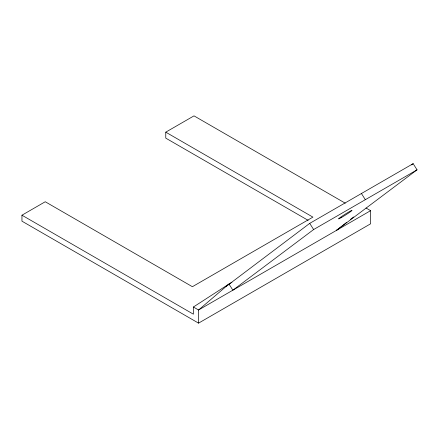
<?xml version="1.0" encoding="UTF-8"?>
<svg xmlns="http://www.w3.org/2000/svg" width="439" height="439" viewBox="0 0 439 439"><rect width="100%" height="100%" fill="white"/><g stroke="black" fill="none" stroke-linecap="round" stroke-linejoin="round"><path stroke-width="0.66" d="M225.876 286.64L309.72 223.374L413.148 163.665L417.05 169.833L336.301 230.475L346.558 222.452M350.333 219.5L353.571 216.965M417.05 169.833L313.622 229.548L232.873 290.19L228.971 284.017L193.39 307.015L193.39 314.181L21.95 215.198L21.95 221.168L198.56 323.137L370.615 223.802L370.615 210.665L366.016 208.009M411.508 164.894L413.148 163.665M21.95 215.198L45.244 201.748L192.392 286.705L312.914 217.124L165.766 132.166L165.766 138.137L308.167 220.356M165.766 132.166L194.005 115.863L345.274 203.197M231.929 282.31L228.971 284.017L198.56 310L198.56 323.137M370.615 210.665L198.56 310L193.39 307.015M361.434 193.522L365.336 199.69M309.72 223.374L313.622 229.548M341.52 217.453A8.045 0.461 -32.3 0 0 352.045 210.407A8.045 0.461 -32.3 0 0 342.19 216.098A8.045 0.461 -32.3 0 0 341.52 217.453"/></g></svg>
